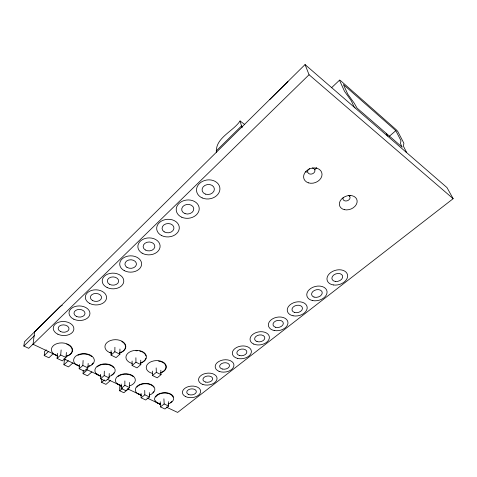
<?xml version="1.0" encoding="UTF-8"?>
<svg xmlns="http://www.w3.org/2000/svg" width="477" height="477" viewBox="0 0 477 477"><rect width="100%" height="100%" fill="white"/><g stroke="black" fill="none" stroke-linecap="round" stroke-linejoin="round"><path stroke-width="0.72" d="M129.607 382.447L129.631 387.616L125.952 390.705L121.176 388.463L124.855 385.356L124.861 380.92M121.176 388.463L121.2 384.021M111.117 350.655L111.034 355.103L116.078 357.589L119.9 354.22L119.942 349.039M128.373 388.964L123.871 392.732L119.685 390.782L119.715 386.656L120.854 385.69M111.034 355.103L114.85 351.716L114.915 347.268M100.677 374.326L100.534 378.78L105.477 381.093L109.144 377.921L109.233 373.473M100.534 378.78L104.201 375.584L104.32 371.13M110.449 380.509L105.966 384.379L101.655 382.369L101.762 378.917M79.444 364.452L79.182 368.763L84.292 371.16L87.941 367.892L88.162 363.426M79.182 368.763L82.825 365.471L83.111 360.445M91.924 371.863L87.518 375.769L83.081 373.7L83.272 370.235M57.538 353.344L57.079 358.394L62.368 360.874L65.993 357.506L66.392 352.467M72.898 362.89L68.515 366.902L63.942 364.768L64.282 360.6L65.367 359.592M57.079 358.394L60.698 355.001L61.134 349.957M216.475 152.282C214.984 137.984 233.378 131.33 240.068 120.961L244.689 124.491M53.215 353.701L48.922 357.762L44.206 355.562L44.659 351.376L46.263 349.844M57.663 355.884L33.05 344.287L34.6 331.95L305.059 64.574L446.991 187.592L453.15 198.688L177.635 412.426L166.288 407.078M32.919 344.227L28.715 348.329L23.85 346.058L24.428 341.866L59.386 307.295A10.56 3.828 -61.9 0 1 62.266 305.34M216.135 151.042L241.487 125.946L240.068 120.961M269.624 99.681L287.983 81.531M23.85 346.058L34.439 335.635M33.05 344.287L309.06 74.74L305.059 64.574M44.206 355.562L48.469 351.501M331.509 87.774L339.576 80.13M63.942 364.768L68.3 360.749M83.081 373.7L87.458 369.788M101.655 382.369L104.451 379.942M389.083 136.488L395.803 130.674L343.374 84.536L347.512 93.575A5.05 0.96 47.8 0 0 348.419 95.066L353.958 102.782A5.134 0.996 47.8 0 1 354.888 104.302L357.076 108.106L402.2 147.154L400.799 144.263A4.871 0.894 48.7 0 1 400.513 143.333L400.936 140.959A4.812 0.871 48.6 0 0 400.656 140.053L395.803 130.674M140.739 360.189L140.828 364.619L136.994 367.886L132.117 365.483L135.951 362.198L135.891 357.762M119.685 390.782L122.488 388.421M160.844 370.253L161.053 374.666L157.201 377.838L152.491 375.518L156.337 372.322L156.158 367.904M149.319 392.577L149.45 396.995L145.759 399.994L141.138 397.824L144.829 394.807L144.722 390.389M168.393 401.67L168.631 406.064L164.929 408.986L160.457 406.887L164.16 403.947L163.909 398.82M140.876 394.914L137.734 393.394M119.524 385.022L117.712 383.848M141.287 395.367L137.406 393.543L136.028 392.166A9.773 6.189 -2.8 0 1 141.287 383.997A9.773 6.189 -2.8 0 1 154.011 386.817A9.773 6.189 -2.8 0 1 149.212 395.087M121.671 386.126L117.664 384.241L116.221 382.816A9.951 6.38 -1.6 0 1 121.355 374.415A9.951 6.38 -1.6 0 1 134.413 377.343A9.951 6.38 -1.6 0 1 129.75 385.851M100.713 376.299L97.26 374.624L95.752 373.157A10.148 6.577 -0.3 0 1 100.951 364.452A10.148 6.577 -0.3 0 1 114.337 367.803A10.148 6.577 -0.3 0 1 109.048 376.49M57.461 355.949L54.139 354.304L52.488 352.747A10.589 6.994 2.5 0 1 57.371 343.494A10.589 6.994 2.5 0 1 71.532 347.107A10.589 6.994 2.5 0 1 66.541 356.331M79.373 366.27L76.165 364.684L74.585 363.17A10.357 6.779 1 0 1 79.635 354.202A10.357 6.779 1 0 1 93.397 357.678A10.357 6.779 1 0 1 88.251 366.622M63.924 358.835L78.938 365.907M86.069 369.264L101.16 376.383M107.355 379.293L121.504 385.953M127.425 388.749L141.621 395.451L139.6 394.479M156.188 402.32L160.6 404.395L156.522 402.546L155.198 401.211A9.6 6.004 -3.9 0 1 160.576 393.269A9.6 6.004 -3.9 0 1 172.978 395.993A9.6 6.004 -3.9 0 1 168.053 404.031M60.698 355.001L65.993 357.506M82.825 365.471L87.941 367.892M104.201 375.584L109.144 377.921M124.855 385.356L129.631 387.616M144.829 394.807L149.45 396.995M164.16 403.947L168.631 406.064M146.94 397.943L160.284 404.24M114.85 351.716L119.9 354.22M135.951 362.198L140.828 364.619M156.337 372.322L161.053 374.666M76.219 364.291L78.019 365.471M242.62 126.804L241.487 125.946L242.083 127.776M406.088 152.145L406.565 152.366L403.757 146.833A4.859 0.888 48.8 0 1 403.464 145.902L403.852 143.505A4.8 0.865 48.6 0 0 403.56 142.593L398.033 131.974A2.319 0.411 48.5 0 0 395.97 129.494L340.697 80.774A2.457 0.459 47.5 0 0 339.624 80.53L344.245 90.719A5.068 0.966 47.7 0 0 345.151 92.21L350.684 99.931A5.152 1.002 47.8 0 1 351.609 101.452L354 106.657L355.079 107.927M309.06 74.74L453.15 198.688M386.191 133.393L387.497 136.028M160.23 401.753L160.457 406.887M152.336 371.1L152.491 375.518M141.049 393.406L141.138 397.824M132.081 361.053L132.117 365.483M152.199 373.324A10.047 6.571 -3.3 0 1 148.341 363.408A10.047 6.571 -3.3 0 1 164.148 362.842A10.047 6.571 -3.3 0 1 160.415 373.032M132.189 363.432A10.238 6.779 -2 0 1 127.973 353.207A10.238 6.779 -2 0 1 144.09 352.652A10.238 6.779 -2 0 1 140.56 363.146M111.487 353.201A10.446 7 -0.6 0 1 107.027 342.522A10.446 7 -0.6 0 1 123.609 342.331A10.446 7 -0.6 0 1 119.417 353.111M350.279 195.397A8.997 6.839 -21.2 0 1 349.426 196.136M316.74 167.576A9.254 7.376 -20.5 0 1 314.456 169.878M307.206 172.06A9.254 7.376 -20.5 0 1 305.53 171.821M118.099 376.454A9.457 6.064 -1.6 0 1 133.161 376.603M153.606 391.677A9.284 5.879 -2.8 0 1 152.843 392.601M136.863 387.121A9.284 5.879 -2.8 0 1 152.527 385.863M152.98 386.275A9.284 5.879 -2.8 0 1 153.713 387.175M93.045 363.009A9.844 6.445 1 0 1 91.751 364.434M89.938 365.597A9.844 6.445 1 0 1 87.732 366.402M77.954 355.252A9.844 6.445 1 0 1 91.828 356.605M124.902 344.489A9.922 6.648 -0.6 0 1 124.861 349.033M124.527 349.563A9.922 6.648 -0.6 0 1 119.751 352.783M111.63 352.908A9.922 6.648 -0.6 0 1 109.937 352.294M121.796 341.574A9.922 6.648 -0.6 0 1 123.191 342.486M123.716 342.951A9.922 6.648 -0.6 0 1 124.575 343.953M145.908 358.185A9.725 6.439 -2 0 1 142.557 362.037M142.063 362.299A9.725 6.439 -2 0 1 140.429 362.967M135.945 350.774A9.725 6.439 -2 0 1 137.227 350.768M139.719 351.09A9.725 6.439 -2 0 1 141.979 351.835M142.653 352.169A9.725 6.439 -2 0 1 145.938 355.955M158.567 361.113A9.546 6.237 -3.3 0 1 165.769 365.656A9.546 6.237 -3.3 0 1 162.186 372.066M161.512 372.394A9.546 6.237 -3.3 0 1 160.421 372.817M66.702 344.173A10.059 6.642 2.5 0 1 71.52 352.7M71.162 353.213A10.059 6.642 2.5 0 1 65.999 356.241M57.198 355.645A10.059 6.642 2.5 0 1 55.6 354.858M114.015 372.704A9.641 6.249 -0.3 0 1 113.27 373.682M112.81 374.135A9.641 6.249 -0.3 0 1 111.707 374.952M100.128 375.864A9.641 6.249 -0.3 0 1 98.155 374.868M97.594 374.469A9.641 6.249 -0.3 0 1 96.646 373.574M97.189 366.855A9.641 6.249 -0.3 0 1 113.496 367.439M171.839 401.455A9.117 5.7 -3.9 0 1 170.325 402.654M160.767 404.144A9.117 5.7 -3.9 0 1 157.529 402.892M156.14 401.741A9.117 5.7 -3.9 0 1 155.514 400.859M155.693 396.942A9.117 5.7 -3.9 0 1 164.887 392.982A9.117 5.7 -3.9 0 1 173.05 397.108M348.496 195.475A3.637 2.743 -20.9 0 1 349.605 199.016A3.637 2.743 -20.9 0 1 345.074 200.912A3.637 2.743 -20.9 0 1 343.166 197.711M312.387 168.029A3.744 2.963 -20.2 0 1 314.397 172.286A3.744 2.963 -20.2 0 1 308.613 173.467A3.744 2.963 -20.2 0 1 309.591 168.602M308.476 182.858A9.439 7.429 -20 0 0 322.035 174.153A9.439 7.429 -20 0 0 307.927 169.77A9.439 7.429 -20 0 0 308.476 182.858M344.352 209.659A9.17 6.881 -20.8 0 0 357.142 200.835A9.17 6.881 -20.8 0 0 343.255 197.603A9.17 6.881 -20.8 0 0 344.352 209.659M205.408 194.115A6.189 5.014 -8.4 0 0 214.382 188.94A6.189 5.014 -8.4 0 0 204.883 185.434A6.189 5.014 -8.4 0 0 205.408 194.115M333.423 284.96A10.554 7.37 -16.2 0 0 347.542 274.919A10.554 7.37 -16.2 0 0 330.937 272.409A10.554 7.37 -16.2 0 0 333.423 284.96M253.74 344.078A9.755 6.529 -9.8 0 0 269.29 338.378A9.755 6.529 -9.8 0 0 256.113 332.57A9.755 6.529 -9.8 0 0 253.74 344.078M335.54 281.478A5.557 3.882 -16.2 0 0 342.635 275.95A5.557 3.882 -16.2 0 0 333.715 275.014A5.557 3.882 -16.2 0 0 335.54 281.478M257.025 341.574A5.134 3.434 -9.8 0 0 264.807 338.02A5.134 3.434 -9.8 0 0 257.318 335.552A5.134 3.434 -9.8 0 0 257.025 341.574M60.484 331.515A5.438 3.691 2.9 0 0 68.998 329.023A5.438 3.691 2.9 0 0 61.265 325.159A5.438 3.691 2.9 0 0 60.484 331.515M76.284 316.317A5.515 3.834 2.3 0 0 84.984 313.753A5.515 3.834 2.3 0 0 77.214 309.728A5.515 3.834 2.3 0 0 76.284 316.317M237.486 358.382A9.588 6.332 -8.5 0 0 251.379 351.269A9.588 6.332 -8.5 0 0 236.711 347.423A9.588 6.332 -8.5 0 0 237.486 358.382M293.069 315.786A10.118 6.946 -12.7 0 0 307.158 307.069A10.118 6.946 -12.7 0 0 291.411 303.849A10.118 6.946 -12.7 0 0 293.069 315.786M312.632 300.582A10.327 7.155 -14.4 0 0 327.037 291.483A10.327 7.155 -14.4 0 0 311.082 288.233A10.327 7.155 -14.4 0 0 312.632 300.582M92.639 300.593A5.593 3.983 1.6 0 0 101.518 297.952A5.593 3.983 1.6 0 0 93.719 293.754A5.593 3.983 1.6 0 0 92.639 300.593M239.442 355.538A5.044 3.333 -8.5 0 0 246.877 351.919A5.044 3.333 -8.5 0 0 239.269 349.748A5.044 3.333 -8.5 0 0 239.442 355.538M294.446 312.417A5.325 3.655 -12.7 0 0 302.472 308.446A5.325 3.655 -12.7 0 0 294.726 305.978A5.325 3.655 -12.7 0 0 294.446 312.417M109.573 284.316A5.676 4.132 0.7 0 0 118.642 281.597A5.676 4.132 0.7 0 0 110.813 277.215A5.676 4.132 0.7 0 0 109.573 284.316M314.021 297.076A5.438 3.768 -14.4 0 0 322.255 292.979A5.438 3.768 -14.4 0 0 314.474 290.392A5.438 3.768 -14.4 0 0 314.021 297.076M126.948 267.347A5.766 4.299 -0.5 0 0 136.35 264.801A5.766 4.299 -0.5 0 0 128.73 260.019A5.766 4.299 -0.5 0 0 126.948 267.347M145.3 249.96A5.861 4.466 -1.9 0 0 154.781 247.074A5.861 4.466 -1.9 0 0 146.904 242.298A5.861 4.466 -1.9 0 0 145.3 249.96M274.233 330.513A9.928 6.738 -11.2 0 0 287.923 322.07A9.928 6.738 -11.2 0 0 272.313 319.006A9.928 6.738 -11.2 0 0 274.233 330.513M164.166 231.822A5.957 4.645 -3.6 0 0 173.861 228.841A5.957 4.645 -3.6 0 0 165.972 223.856A5.957 4.645 -3.6 0 0 164.166 231.822M188.379 394.366A4.818 3.035 -5.3 0 0 196.256 392.231A4.818 3.035 -5.3 0 0 190.001 389.107A4.818 3.035 -5.3 0 0 188.379 394.366M205.581 382.077A4.889 3.13 -6.3 0 0 212.664 378.666A4.889 3.13 -6.3 0 0 205.152 376.669A4.889 3.13 -6.3 0 0 205.581 382.077M222.246 369.013A4.967 3.232 -7.3 0 0 229.503 365.501A4.967 3.232 -7.3 0 0 221.942 363.42A4.967 3.232 -7.3 0 0 222.246 369.013M185.064 213.642A6.07 4.824 -5.8 0 0 193.769 208.658A6.07 4.824 -5.8 0 0 184.355 205.319A6.07 4.824 -5.8 0 0 185.064 213.642M275.509 327.264A5.223 3.542 -11.2 0 0 283.332 323.412A5.223 3.542 -11.2 0 0 275.634 321.045A5.223 3.542 -11.2 0 0 275.509 327.264M202.176 197.919A11.758 9.528 -8.4 0 0 219.927 189.017A11.758 9.528 -8.4 0 0 202.552 181.338A11.758 9.528 -8.4 0 0 202.176 197.919M181.82 217.244A11.531 9.17 -5.8 0 0 199.225 208.848A11.531 9.17 -5.8 0 0 182.113 201.318A11.531 9.17 -5.8 0 0 181.82 217.244M161.643 235.578A11.323 8.819 -3.6 0 0 179.274 228.465A11.323 8.819 -3.6 0 0 163.045 220.291A11.323 8.819 -3.6 0 0 161.643 235.578M142.122 253.162A11.132 8.485 -1.9 0 0 160.004 247.426A11.132 8.485 -1.9 0 0 144.823 238.572A11.132 8.485 -1.9 0 0 142.122 253.162M124.253 270.638A10.959 8.163 -0.5 0 0 141.568 264.789A10.959 8.163 -0.5 0 0 126.178 256.566A10.959 8.163 -0.5 0 0 124.253 270.638M107.152 287.559A10.792 7.859 0.7 0 0 123.776 281.43A10.792 7.859 0.7 0 0 108.07 273.971A10.792 7.859 0.7 0 0 107.152 287.559M89.604 303.366A10.631 7.56 1.6 0 0 106.502 298.405A10.631 7.56 1.6 0 0 91.733 290.38A10.631 7.56 1.6 0 0 89.604 303.366M73.852 319.244A10.482 7.286 2.3 0 0 89.944 313.753A10.482 7.286 2.3 0 0 74.639 306.651A10.482 7.286 2.3 0 0 73.852 319.244M57.902 334.234A10.339 7.018 2.9 0 0 73.881 329.202A10.339 7.018 2.9 0 0 58.915 322.118A10.339 7.018 2.9 0 0 57.902 334.234M185.493 396.542A9.152 5.772 -5.3 0 0 200.483 392.511A9.152 5.772 -5.3 0 0 188.636 386.543A9.152 5.772 -5.3 0 0 185.493 396.542M202.892 384.486A9.29 5.951 -6.3 0 0 217.047 378.714A9.29 5.951 -6.3 0 0 203.446 374.111A9.29 5.951 -6.3 0 0 202.892 384.486M219.08 371.35A9.433 6.135 -7.3 0 0 233.903 365.865A9.433 6.135 -7.3 0 0 220.696 360.606A9.433 6.135 -7.3 0 0 219.08 371.35"/></g></svg>
